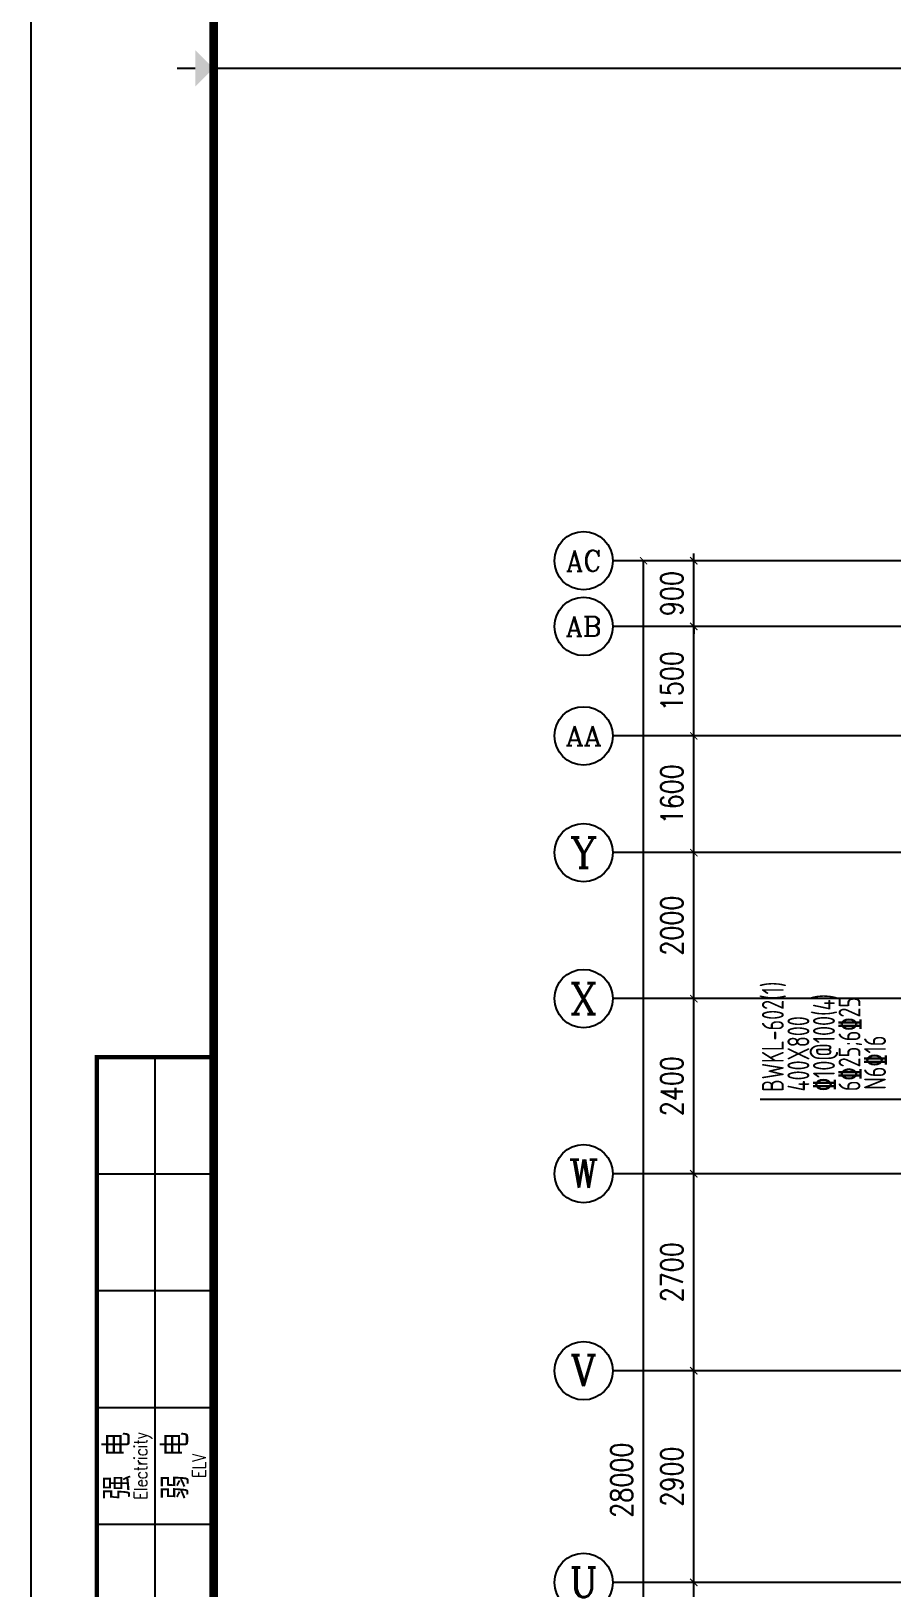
# Model space of a CAD drawing. Header units: millimetres. Extents: x 2998490 to 15040601, y 444546 to 7822218.
# Drawn here: x 14361529 to 14373322, y 7506990 to 7528323 of the extents above; entities that cross this region are included whole.
import ezdxf
from ezdxf.enums import TextEntityAlignment as Align

# ---------------------------------------------------------------- set-up
doc = ezdxf.new("R2010")
doc.units = ezdxf.units.MM
doc.header["$LTSCALE"] = 2000
doc.linetypes.add('DOTE', pattern=[2.42, 2, -0.2, 0.02, -0.2])
for name, color, linetype in [('3-AXIS', 3, 'Continuous'), ('3-AXIS_TEXT', 7, 'Continuous'), ('3-liang-rein-X', 54, 'Continuous'), ('3-liang-R截面-X', 50, 'Continuous'), ('AXIS', 3, 'Continuous'), ('AXIS_TEXT', 7, 'Continuous'), ('图框', 7, 'Continuous')]:
    doc.layers.add(name, color=color, linetype=linetype)
doc.styles.add('_TCH_AXIS', font='COMPLEX', dxfattribs={"bigfont": 'GBCBIG'})
doc.styles.add('COMPLEX', font='COMPLEX')
doc.styles.add('DIM_FONT', font='SIMPLEX', dxfattribs={"width": 0.8, "bigfont": 'HZTXT'})
doc.styles.add('TKZ2_tjkts.shx', font='tjromant.shx', dxfattribs={"bigfont": 'tjkts.shx'})
doc.styles.add('TSSD_Rein', font='Tssdeng.shx', dxfattribs={"width": 0.7, "bigfont": 'hztxt.shx'})
doc.dimstyles.new('DIMN100', dxfattribs={"dimtxt": 300, "dimasz": 100, "dimexe": 250, "dimexo": 300, "dimgap": 150, "dimtad": 1, "dimdec": 0, "dimzin": 0, "dimdsep": 46, "dimtxsty": 'DIM_FONT', "dimblk": 'ARCHTICK', "dimcen": 0.09, "dimclrt": 7, "dimazin": 2, "dimtfac": 1, "dimtdec": 0, "dimtix": 1, "dimtmove": 2, "dimatfit": 3, "dimldrblk": 'ARCHTICK', "dimfxl": 0, "dimtolj": 1, "dimtzin": 0, "dimarcsym": 0})

# ---------------------------------------------------------------- blocks, each defined once
blk = doc.blocks.new('TJAD_TK_A0')
at = {"layer": '图框'}
for p, q in [((973, -441.7), (973, 399.3)), ((990, -412.7), (990, -156.7)), ((982, -172.7), (998, -172.7)), ((982, -188.7), (998, -188.7)), ((982, -204.7), (998, -204.7)), ((982, -220.7), (998, -220.7))]:
    blk.add_line(p, q, dxfattribs=at)
at = {"layer": '图框', "const_width": 1.2}
blk.add_lwpolyline([(2152, -431.7), (2152, 389.3), (998, 389.3), (998, -431.7)], close=True, dxfattribs=at)
at = {"layer": '图框'}
for points, const_width in [([(995.5, -21.2), (993, -21.2)], 0.3), ([(998, -431.7), (982, -431.7), (982, -156.7), (998, -156.7)], 0.6)]:
    blk.add_lwpolyline(points, dxfattribs=dict(at, const_width=const_width))
blk.add_solid([(995.5, -23.7), (995.5, -18.7), (998, -21.2)], dxfattribs=at)
at = {"layer": '图框', "style": 'TKZ2_tjkts.shx'}
for s, p in [('强 电', (984.79, -212.7)), ('弱 电', (992.79, -212.7))]:
    blk.add_text(s, height=3.6, rotation=90, dxfattribs=at).set_placement(p, align=Align.MIDDLE_CENTER)
at = {"layer": '图框', "style": 'TKZ2_tjkts.shx', "width": 0.8}
for s, p in [('Electricity', (988.02, -212.7)), ('ELV', (996.02, -212.7))]:
    blk.add_text(s, height=1.8, rotation=90, dxfattribs=at).set_placement(p, align=Align.MIDDLE_CENTER)
blk = doc.blocks.new('_ArchTick')
at = {"color": 0, "linetype": 'ByBlock', "const_width": 0.15}
blk.add_lwpolyline([(-0.5, -0.5), (0.5, 0.5)], dxfattribs=at)
blk = doc.blocks.new('*D144')
at = {"layer": 'AXIS', "color": 0, "lineweight": -2}
for p, q in [((14372016, 7507065), (14370358, 7507065)), ((14370608, 7503065), (14370608, 7507065)), ((14372016, 7503065), (14370358, 7503065))]:
    blk.add_line(p, q, dxfattribs=at)
at = {"layer": 'Defpoints', "color": 0}
for p in [(14370608, 7507065), (14372316, 7507065), (14372316, 7503065)]:
    blk.add_point(p, dxfattribs=at)
at = {"layer": 'AXIS', "color": 0, "lineweight": -2, "xscale": 100, "yscale": 100, "zscale": 100}
for p, rotation in [((14370608, 7507065), 90), ((14370608, 7503065), 270)]:
    blk.add_blockref('_ArchTick', p, dxfattribs=dict(at, rotation=rotation))
at = {"layer": 'AXIS', "color": 7, "insert": (14370308, 7505065), "char_height": 300, "attachment_point": 5, "rotation": 90, "style": 'DIM_FONT'}
blk.add_mtext('\\A1;4000', dxfattribs=at)
blk = doc.blocks.new('*D145')
at = {"layer": 'AXIS', "color": 0, "lineweight": -2}
for p, q in [((14372016, 7509965), (14370358, 7509965)), ((14370608, 7507065), (14370608, 7509965)), ((14372016, 7507065), (14370358, 7507065))]:
    blk.add_line(p, q, dxfattribs=at)
at = {"layer": 'Defpoints', "color": 0}
for p in [(14370608, 7509965), (14372316, 7509965), (14372316, 7507065)]:
    blk.add_point(p, dxfattribs=at)
at = {"layer": 'AXIS', "color": 0, "lineweight": -2, "xscale": 100, "yscale": 100, "zscale": 100}
for p, rotation in [((14370608, 7509965), 90), ((14370608, 7507065), 270)]:
    blk.add_blockref('_ArchTick', p, dxfattribs=dict(at, rotation=rotation))
at = {"layer": 'AXIS', "color": 7, "insert": (14370308, 7508515), "char_height": 300, "attachment_point": 5, "rotation": 90, "style": 'DIM_FONT'}
blk.add_mtext('\\A1;2900', dxfattribs=at)
blk = doc.blocks.new('*D146')
at = {"layer": 'AXIS', "color": 0, "lineweight": -2}
for p, q in [((14372016, 7512665), (14370358, 7512665)), ((14370608, 7509965), (14370608, 7512665)), ((14372016, 7509965), (14370358, 7509965))]:
    blk.add_line(p, q, dxfattribs=at)
at = {"layer": 'Defpoints', "color": 0}
for p in [(14370608, 7512665), (14372316, 7512665), (14372316, 7509965)]:
    blk.add_point(p, dxfattribs=at)
at = {"layer": 'AXIS', "color": 0, "lineweight": -2, "xscale": 100, "yscale": 100, "zscale": 100}
for p, rotation in [((14370608, 7512665), 90), ((14370608, 7509965), 270)]:
    blk.add_blockref('_ArchTick', p, dxfattribs=dict(at, rotation=rotation))
at = {"layer": 'AXIS', "color": 7, "insert": (14370308, 7511315), "char_height": 300, "attachment_point": 5, "rotation": 90, "style": 'DIM_FONT'}
blk.add_mtext('\\A1;2700', dxfattribs=at)
blk = doc.blocks.new('*D147')
at = {"layer": 'AXIS', "color": 0, "lineweight": -2}
for p, q in [((14372016, 7515065), (14370358, 7515065)), ((14370608, 7512665), (14370608, 7515065)), ((14372016, 7512665), (14370358, 7512665))]:
    blk.add_line(p, q, dxfattribs=at)
at = {"layer": 'Defpoints', "color": 0}
for p in [(14370608, 7515065), (14372316, 7515065), (14372316, 7512665)]:
    blk.add_point(p, dxfattribs=at)
at = {"layer": 'AXIS', "color": 0, "lineweight": -2, "xscale": 100, "yscale": 100, "zscale": 100}
for p, rotation in [((14370608, 7515065), 90), ((14370608, 7512665), 270)]:
    blk.add_blockref('_ArchTick', p, dxfattribs=dict(at, rotation=rotation))
at = {"layer": 'AXIS', "color": 7, "insert": (14370308, 7513865), "char_height": 300, "attachment_point": 5, "rotation": 90, "style": 'DIM_FONT'}
blk.add_mtext('\\A1;2400', dxfattribs=at)
blk = doc.blocks.new('*D148')
at = {"layer": 'AXIS', "color": 0, "lineweight": -2}
for p, q in [((14372016, 7517065), (14370358, 7517065)), ((14370608, 7515065), (14370608, 7517065)), ((14372016, 7515065), (14370358, 7515065))]:
    blk.add_line(p, q, dxfattribs=at)
at = {"layer": 'Defpoints', "color": 0}
for p in [(14370608, 7517065), (14372316, 7517065), (14372316, 7515065)]:
    blk.add_point(p, dxfattribs=at)
at = {"layer": 'AXIS', "color": 0, "lineweight": -2, "xscale": 100, "yscale": 100, "zscale": 100}
for p, rotation in [((14370608, 7517065), 90), ((14370608, 7515065), 270)]:
    blk.add_blockref('_ArchTick', p, dxfattribs=dict(at, rotation=rotation))
at = {"layer": 'AXIS', "color": 7, "insert": (14370308, 7516065), "char_height": 300, "attachment_point": 5, "rotation": 90, "style": 'DIM_FONT'}
blk.add_mtext('\\A1;2000', dxfattribs=at)
blk = doc.blocks.new('*D149')
at = {"layer": 'AXIS', "color": 0, "lineweight": -2}
for p, q in [((14372016, 7518665), (14370358, 7518665)), ((14370608, 7517065), (14370608, 7518665)), ((14372016, 7517065), (14370358, 7517065))]:
    blk.add_line(p, q, dxfattribs=at)
at = {"layer": 'Defpoints', "color": 0}
for p in [(14370608, 7518665), (14372316, 7518665), (14372316, 7517065)]:
    blk.add_point(p, dxfattribs=at)
at = {"layer": 'AXIS', "color": 0, "lineweight": -2, "xscale": 100, "yscale": 100, "zscale": 100}
for p, rotation in [((14370608, 7518665), 90), ((14370608, 7517065), 270)]:
    blk.add_blockref('_ArchTick', p, dxfattribs=dict(at, rotation=rotation))
at = {"layer": 'AXIS', "color": 7, "insert": (14370308, 7517865), "char_height": 300, "attachment_point": 5, "rotation": 90, "style": 'DIM_FONT'}
blk.add_mtext('\\A1;1600', dxfattribs=at)
blk = doc.blocks.new('*D150')
at = {"layer": 'AXIS', "color": 0, "lineweight": -2}
for p, q in [((14372016, 7520165), (14370358, 7520165)), ((14370608, 7518665), (14370608, 7520165)), ((14372016, 7518665), (14370358, 7518665))]:
    blk.add_line(p, q, dxfattribs=at)
at = {"layer": 'Defpoints', "color": 0}
for p in [(14370608, 7520165), (14372316, 7520165), (14372316, 7518665)]:
    blk.add_point(p, dxfattribs=at)
at = {"layer": 'AXIS', "color": 0, "lineweight": -2, "xscale": 100, "yscale": 100, "zscale": 100}
for p, rotation in [((14370608, 7520165), 90), ((14370608, 7518665), 270)]:
    blk.add_blockref('_ArchTick', p, dxfattribs=dict(at, rotation=rotation))
at = {"layer": 'AXIS', "color": 7, "insert": (14370308, 7519415), "char_height": 300, "attachment_point": 5, "rotation": 90, "style": 'DIM_FONT'}
blk.add_mtext('\\A1;1500', dxfattribs=at)
blk = doc.blocks.new('*D151')
at = {"layer": 'AXIS', "color": 0, "lineweight": -2}
for p, q in [((14372016, 7521065), (14370358, 7521065)), ((14370608, 7521065), (14370608, 7521165)), ((14370608, 7520165), (14370608, 7521065)), ((14372016, 7520165), (14370358, 7520165)), ((14370608, 7520165), (14370608, 7520065))]:
    blk.add_line(p, q, dxfattribs=at)
at = {"layer": 'Defpoints', "color": 0}
for p in [(14370608, 7521065), (14372316, 7521065), (14372316, 7520165)]:
    blk.add_point(p, dxfattribs=at)
at = {"layer": 'AXIS', "color": 0, "lineweight": -2, "xscale": 100, "yscale": 100, "zscale": 100}
for p, rotation in [((14370608, 7521065), 270), ((14370608, 7520165), 90)]:
    blk.add_blockref('_ArchTick', p, dxfattribs=dict(at, rotation=rotation))
at = {"layer": 'AXIS', "color": 7, "insert": (14370308, 7520615), "char_height": 300, "attachment_point": 5, "rotation": 90, "style": 'DIM_FONT'}
blk.add_mtext('\\A1;900', dxfattribs=at)
blk = doc.blocks.new('*D152')
at = {"layer": 'AXIS', "color": 0, "lineweight": -2}
for p, q in [((14372928, 7521065), (14369670, 7521065)), ((14369920, 7493065), (14369920, 7521065)), ((14372928, 7493065), (14369670, 7493065))]:
    blk.add_line(p, q, dxfattribs=at)
at = {"layer": 'Defpoints', "color": 0}
for p in [(14369920, 7521065), (14373228, 7521065), (14373228, 7493065)]:
    blk.add_point(p, dxfattribs=at)
at = {"layer": 'AXIS', "color": 0, "lineweight": -2, "xscale": 100, "yscale": 100, "zscale": 100}
for p, rotation in [((14369920, 7521065), 90), ((14369920, 7493065), 270)]:
    blk.add_blockref('_ArchTick', p, dxfattribs=dict(at, rotation=rotation))
at = {"layer": 'AXIS', "color": 7, "insert": (14369620, 7508466), "char_height": 300, "attachment_point": 5, "rotation": 90, "style": 'DIM_FONT'}
blk.add_mtext('\\A1;28000', dxfattribs=at)
blk = doc.blocks.new('_AXISO')
blk.add_circle((0, 0), 0.5)
at = {"layer": '3-AXIS_TEXT', "style": 'COMPLEX', "width": 1.041667}
blk.add_attdef('A', text='', height=0.56, dxfattribs=at).set_placement((-0.25, -0.28), (0.25, -0.28), align=Align.FIT)

msp = doc.modelspace()

# ---------------------------------------------------------------- linework, layer by layer
at = {"layer": '3-AXIS', "color": 15, "linetype": 'DOTE'}
for p, q in [((14451855.6, 7521065.4), (14370566.4, 7521065.4)), ((14451855.6, 7520165.4), (14370566.4, 7520165.4)), ((14451855.6, 7518665.4), (14370566.4, 7518665.4)), ((14451855.6, 7517065.4), (14370566.4, 7517065.4)), ((14451855.6, 7515065.4), (14370566.4, 7515065.4)), ((14451855.6, 7512665.4), (14370566.4, 7512665.4)), ((14451855.6, 7509965.4), (14370566.4, 7509965.4)), ((14451855.6, 7507065.4), (14370566.4, 7507065.4))]:
    msp.add_line(p, q, dxfattribs=at)
at = {"layer": '3-liang-R截面-X'}
msp.add_line((14371517.9, 7513685), (14375255.8, 7513685), dxfattribs=at)
at = {"layer": 'AXIS'}
for p, q in [((14372383.2, 7521065.4), (14369498.6, 7521065.4)), ((14372383.2, 7520165.4), (14369498.6, 7520165.4)), ((14372383.2, 7518665.4), (14369498.6, 7518665.4)), ((14372383.2, 7517065.4), (14369498.6, 7517065.4)), ((14372383.2, 7515065.4), (14369498.6, 7515065.4)), ((14372383.2, 7512665.4), (14369498.6, 7512665.4)), ((14372383.2, 7509965), (14369498.6, 7509965)), ((14372383.2, 7507065.4), (14369498.6, 7507065.4))]:
    msp.add_line(p, q, dxfattribs=at)
at = {"layer": '图框'}
msp.add_line((14364028.6, 7527813.6), (14471428.6, 7527813.6), dxfattribs=at)

# ---------------------------------------------------------------- block references
at = {"layer": 'AXIS'}
ref = msp.add_blockref('_AXISO', (14369098.6, 7521065.4), dxfattribs=dict(at, xscale=800, yscale=800, zscale=800))
ref.add_attrib('A', 'AC', dxfattribs={"layer": 'AXIS_TEXT', "height": 282.17, "style": '_TCH_AXIS'}).set_placement((14368856.7, 7520924.4), (14369340.4, 7520924.4), align=Align.FIT)
ref = msp.add_blockref('_AXISO', (14369098.6, 7520165.4), dxfattribs=dict(at, xscale=800, yscale=800, zscale=800))
ref.add_attrib('A', 'AB', dxfattribs={"layer": 'AXIS_TEXT', "height": 270.86, "style": '_TCH_AXIS'}).set_placement((14368853.5, 7520030), (14369343.6, 7520030), align=Align.FIT)
ref = msp.add_blockref('_AXISO', (14369098.6, 7518665.4), dxfattribs=dict(at, xscale=800, yscale=800, zscale=800))
ref.add_attrib('A', 'AA', dxfattribs={"layer": 'AXIS_TEXT', "height": 265.5, "style": '_TCH_AXIS'}).set_placement((14368852, 7518532.7), (14369345.1, 7518532.7), align=Align.FIT)
ref = msp.add_blockref('_AXISO', (14369098.6, 7517065.4), dxfattribs=dict(at, xscale=800, yscale=800, zscale=800))
ref.add_attrib('A', 'Y', dxfattribs={"layer": 'AXIS_TEXT', "height": 415.3, "style": '_TCH_AXIS'}).set_placement((14368910.7, 7516857.8), (14369286.4, 7516857.8), align=Align.FIT)
ref = msp.add_blockref('_AXISO', (14369098.6, 7515065.4), dxfattribs=dict(at, xscale=800, yscale=800, zscale=800))
ref.add_attrib('A', 'X', dxfattribs={"layer": 'AXIS_TEXT', "height": 425.2, "style": '_TCH_AXIS'}).set_placement((14368916.4, 7514852.8), (14369280.8, 7514852.8), align=Align.FIT)
ref = msp.add_blockref('_AXISO', (14369098.6, 7512665.4), dxfattribs=dict(at, xscale=800, yscale=800, zscale=800))
ref.add_attrib('A', 'W', dxfattribs={"layer": 'AXIS_TEXT', "height": 386.7, "style": '_TCH_AXIS'}).set_placement((14368896, 7512472.1), (14369301.1, 7512472.1), align=Align.FIT)
ref = msp.add_blockref('_AXISO', (14369098.6, 7509965), dxfattribs=dict(at, xscale=800, yscale=800, zscale=800))
ref.add_attrib('A', 'V', dxfattribs={"layer": 'AXIS_TEXT', "height": 425.2, "style": '_TCH_AXIS'}).set_placement((14368916.4, 7509752.4), (14369280.8, 7509752.4), align=Align.FIT)
ref = msp.add_blockref('_AXISO', (14369098.6, 7507065.4), dxfattribs=dict(at, xscale=800, yscale=800, zscale=800))
ref.add_attrib('A', 'U', dxfattribs={"layer": 'AXIS_TEXT', "height": 405.5, "style": '_TCH_AXIS'}).set_placement((14368905.5, 7506862.7), (14369291.7, 7506862.7), align=Align.FIT)
at = {"layer": '图框', "xscale": 100, "yscale": 100, "zscale": 100}
msp.add_blockref('TJAD_TK_A0', (14264228.6, 7529933.9), dxfattribs=at)

# ---------------------------------------------------------------- texts
at = {"layer": '3-liang-rein-X', "style": 'TSSD_Rein', "width": 0.7}
for s, p in [('%%13210@100(4)', (14372541.6, 7513797.8)), ('6%%13225;6%%13225', (14372891.5, 7513797.8)), ('N6%%13216', (14373241.5, 7513815.6))]:
    msp.add_text(s, height=300, rotation=90, dxfattribs=at).set_placement(p)
at = {"layer": '3-liang-R截面-X', "style": 'TSSD_Rein', "width": 0.7}
for s, p in [('BWKL-602(1)', (14371841.6, 7513788.2)), ('400X800', (14372191.6, 7513793))]:
    msp.add_text(s, height=300, rotation=90, dxfattribs=at).set_placement(p)

# ---------------------------------------------------------------- dimensions: what is measured, and where the dimension line sits
at = {"layer": 'AXIS'}
dim = msp.add_linear_dim(base=(14369920.3, 7521065.4), p1=(14373227.5, 7493065.4), p2=(14373227.5, 7521065.4), angle=90, dimstyle='DIMN100', dxfattribs=at)
dim.commit()
dim.dimension.update_dxf_attribs({"geometry": '*D152', "text_midpoint": (14369620.3, 7508466.5), "dimtype": 161})
for p1, p2, picture, middle in [((14372315.6, 7520165.4), (14372315.6, 7521065.4), '*D151', (14370308.4, 7520615.4)), ((14372315.6, 7518665.4), (14372315.6, 7520165.4), '*D150', (14370308.4, 7519415.4)), ((14372315.6, 7517065.4), (14372315.6, 7518665.4), '*D149', (14370308.4, 7517865.4)), ((14372315.6, 7515065.4), (14372315.6, 7517065.4), '*D148', (14370308.4, 7516065.4)), ((14372315.6, 7512665.4), (14372315.6, 7515065.4), '*D147', (14370308.4, 7513865.4)), ((14372315.6, 7509965), (14372315.6, 7512665.4), '*D146', (14370308.4, 7511315.2)), ((14372315.6, 7507065.4), (14372315.6, 7509965), '*D145', (14370308.4, 7508515.2)), ((14372315.6, 7503065.4), (14372315.6, 7507065.4), '*D144', (14370308.4, 7505065.4))]:
    dim = msp.add_aligned_dim(p1=p1, p2=p2, distance=1707.2, dimstyle='DIMN100', dxfattribs=at)
    dim.commit()
    dim.dimension.update_dxf_attribs({"geometry": picture, "text_midpoint": middle})

doc.saveas('drawing.dxf')
